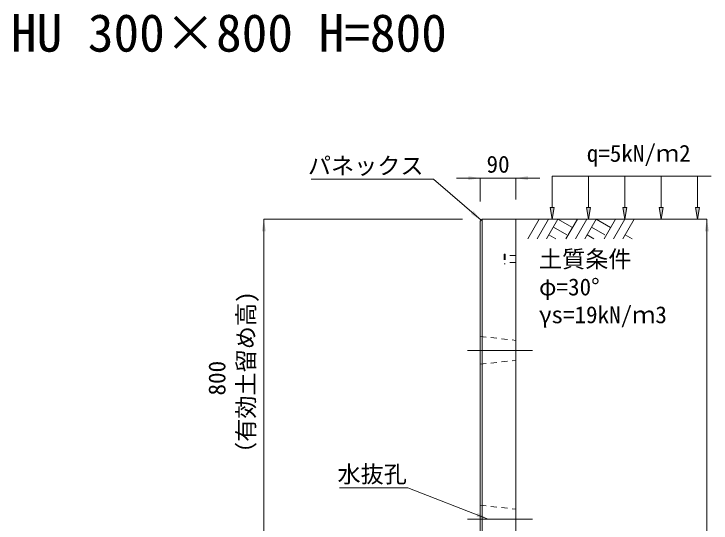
# Model space of a CAD drawing. Units: millimetres at full size. Extents: x 187207 to 255567, y 882048 to 905686.
# Drawn here: x 207655 to 209411, y 884111 to 885392 of the extents above; entities that cross this region are included whole.
import ezdxf
from ezdxf.enums import TextEntityAlignment as Align

# ---------------------------------------------------------------- set-up
doc = ezdxf.new("R2010")
doc.units = ezdxf.units.MM
doc.header["$LTSCALE"] = 20
doc.linetypes.add('USER1', pattern=[28.575, 19.05, -3.175, 3.175, -3.175])
doc.linetypes.add('USER2', pattern=[1.35, 0.75, -0.6])
for name, color, linetype, lineweight in [('0_2', 7, 'Continuous', 20), ('パネックス', 2, 'Continuous', 13), ('寸法線', 7, 'Continuous', 13), ('引出線', 4, 'Continuous', 13), ('ｲﾝｻｰﾄ', 3, 'USER2', 9), ('ﾊｯﾁﾝｸﾞ', 7, 'Continuous', 5)]:
    doc.layers.add(name, color=color, linetype=linetype, lineweight=lineweight)
doc.layers.add('文字', color=7, linetype='Continuous')
doc.styles.add('ＭＳ ゴシック', font='')
doc.styles.get('ＭＳ ゴシック').set_extended_font_data('MS Gothic')

# ---------------------------------------------------------------- blocks, each defined once
blk = doc.blocks.new('filled_arrow')
at = {"color": 0, "linetype": 'Continuous', "lineweight": -2}
blk.add_solid([(7.5, 1.25), (0, 0), (7.5, -1.25)], dxfattribs=at)

msp = doc.modelspace()

# ---------------------------------------------------------------- hatches: boundary and pattern name
at = {"layer": '寸法線'}
for points in [[(209015.79, 884905.37), (209010.79, 884875.37), (209005.79, 884905.37)], [(209107.2, 884905.37), (209102.2, 884875.37), (209097.2, 884905.37)], [(209198.61, 884905.37), (209193.61, 884875.37), (209188.61, 884905.37)], [(209290.03, 884905.37), (209285.03, 884875.37), (209280.03, 884905.37)], [(209381.44, 884905.37), (209376.44, 884875.37), (209371.44, 884905.37)]]:
    msp.add_hatch(color=256, dxfattribs=at).paths.add_polyline_path(points)

# ---------------------------------------------------------------- linework, layer by layer
at = {"layer": '0_2'}
msp.add_line((208919.37, 884875.37), (209319.37, 884875.37), dxfattribs=at)
at = {"layer": 'パネックス'}
for p, q in [((208834.37, 884875.37), (208829.37, 884870.37)), ((208829.37, 884075.37), (208829.37, 884870.37)), ((208834.37, 884875.37), (208919.37, 884875.37)), ((208919.37, 884875.37), (208919.37, 883090.37))]:
    msp.add_line(p, q, dxfattribs=at)
at = {"layer": 'パネックス', "lineweight": 5}
msp.add_line((208834.37, 884875.37), (208834.37, 884075.37), dxfattribs=at)
at = {"layer": 'パネックス', "linetype": 'USER2', "lineweight": 9}
for p, q in [((208829.37, 884580.37), (208919.37, 884570.37)), ((208829.37, 884510.37), (208919.37, 884520.37)), ((208829.37, 884155.37), (208919.37, 884145.37))]:
    msp.add_line(p, q, dxfattribs=at)
at = {"layer": '寸法線'}
for p, q in [((208769.37, 884978.92), (208979.37, 884978.92)), ((208829.37, 884920.37), (208829.37, 884978.92)), ((208919.37, 884925.37), (208919.37, 884978.92)), ((208284.37, 884075.37), (208284.37, 884875.37)), ((208784.37, 884875.37), (208284.37, 884875.37)), ((208969.37, 884875.37), (209400.22, 884875.37)), ((209400.22, 883090.37), (209400.22, 884875.37))]:
    msp.add_line(p, q, dxfattribs=at)
at = {"layer": '寸法線', "lineweight": 9}
for p, q in [((209410.79, 884983.92), (209010.79, 884983.92)), ((209010.79, 884905.37), (209010.79, 884983.92)), ((209102.2, 884905.37), (209102.2, 884983.92)), ((209193.61, 884905.37), (209193.61, 884983.92)), ((209285.03, 884905.37), (209285.03, 884983.92)), ((209376.44, 884905.37), (209376.44, 884983.92))]:
    msp.add_line(p, q, dxfattribs=at)
at = {"layer": '寸法線', "linetype": 'USER1', "lineweight": 9}
for p, q in [((208797.52, 884545.37), (208961.23, 884545.37)), ((208797.52, 884120.37), (208961.23, 884120.37))]:
    msp.add_line(p, q, dxfattribs=at)
at = {"layer": '寸法線', "lineweight": 9}
for points in [[(209015.79, 884905.37), (209010.79, 884875.37), (209005.79, 884905.37)], [(209107.2, 884905.37), (209102.2, 884875.37), (209097.2, 884905.37)], [(209198.61, 884905.37), (209193.61, 884875.37), (209188.61, 884905.37)], [(209290.03, 884905.37), (209285.03, 884875.37), (209280.03, 884905.37)], [(209381.44, 884905.37), (209376.44, 884875.37), (209371.44, 884905.37)]]:
    msp.add_lwpolyline(points, close=True, dxfattribs=at)
at = {"layer": '引出線'}
for points in [[(208831.87, 884872.87), (208711.66, 884976.33), (208403.41, 884976.33)], [(208849.37, 884120.37), (208646.91, 884198.82), (208475.17, 884198.82)]]:
    msp.add_lwpolyline(points, dxfattribs=at)
at = {"layer": 'ｲﾝｻｰﾄ'}
for p, q in [((208892.37, 884787.87), (208889.37, 884787.87)), ((208889.37, 884787.87), (208889.37, 884762.87)), ((208892.37, 884787.87), (208892.37, 884762.87)), ((208919.37, 884783.87), (208892.37, 884783.87)), ((208919.37, 884783.87), (208919.37, 884766.87)), ((208919.37, 884766.87), (208892.37, 884766.87)), ((208892.37, 884762.87), (208889.37, 884762.87))]:
    msp.add_line(p, q, dxfattribs=at)
at = {"layer": 'ﾊｯﾁﾝｸﾞ', "lineweight": 9}
for p, q in [((208978.02, 884875.36), (208949.37, 884825.74)), ((209001.64, 884875.36), (208972.99, 884825.74)), ((209025.27, 884875.36), (208996.62, 884825.74)), ((209025.27, 884875.36), (209061.83, 884854.25)), ((209074.02, 884875.36), (209045.37, 884825.74)), ((209097.64, 884875.36), (209068.99, 884825.74)), ((209121.27, 884875.36), (209092.62, 884825.74)), ((209121.27, 884875.36), (209157.83, 884854.25)), ((209170.02, 884875.36), (209141.37, 884825.74)), ((209193.64, 884875.36), (209164.99, 884825.74)), ((209217.26, 884875.36), (209188.62, 884825.74)), ((209013.84, 884855.58), (209047.26, 884836.29)), ((209109.84, 884855.58), (209143.26, 884836.29)), ((209002.42, 884835.79), (209019.84, 884825.74)), ((209098.42, 884835.79), (209115.84, 884825.74)), ((209194.42, 884835.79), (209211.83, 884825.74))]:
    msp.add_line(p, q, dxfattribs=at)

# ---------------------------------------------------------------- block references
at = {"layer": '寸法線', "xscale": 4, "yscale": 4}
for p, rotation in [((208829.37, 884978.92), 180), ((208284.37, 884875.37), 270), ((209400.22, 884875.37), 270)]:
    msp.add_blockref('filled_arrow', p, dxfattribs=dict(at, rotation=rotation))
msp.add_blockref('filled_arrow', (208919.37, 884978.92), dxfattribs=at)
at = {"layer": '引出線', "xscale": 4, "yscale": 4}
for p, rotation in [((208831.87, 884872.87), 139.3), ((208849.37, 884120.37), 158.8)]:
    msp.add_blockref('filled_arrow', p, dxfattribs=dict(at, rotation=rotation))

# ---------------------------------------------------------------- texts
at = {"layer": '寸法線', "style": 'ＭＳ ゴシック'}
msp.add_text('90', height=42.72, dxfattribs=at).set_placement((208874.37, 885013.92), align=Align.MIDDLE_CENTER)
for s, p in [('土質条件', (208977.34, 884796.38)), ('φ=30°', (208977.34, 884726.38)), ('γs=19kN/ｍ3', (208977.34, 884656.38))]:
    msp.add_text(s, height=42.72, dxfattribs=at).set_placement(p, align=Align.TOP_LEFT)
for s, p in [('（有効土留め高)', (208273.58, 884256.84)), ('800', (208200.45, 884431.66))]:
    msp.add_text(s, height=42.72, rotation=90, dxfattribs=at).set_placement(p, align=Align.BOTTOM_LEFT)
at = {"layer": '引出線', "style": 'ＭＳ ゴシック'}
for s, p in [('パネックス', (208686.66, 885031.47)), ('水抜孔', (208644.66, 884255.1))]:
    msp.add_text(s, height=42.72, dxfattribs=at).set_placement(p, align=Align.TOP_RIGHT)
at = {"layer": '文字', "style": 'ＭＳ ゴシック'}
for s, height, p in [('HU 300×800 H=800', 94.94, (207647.37, 885268.83)), ('q=5kN/ｍ2', 42.72, (209097.67, 885007.19))]:
    msp.add_text(s, height=height, dxfattribs=at).set_placement(p, align=Align.BOTTOM_LEFT)

doc.saveas('drawing.dxf')
